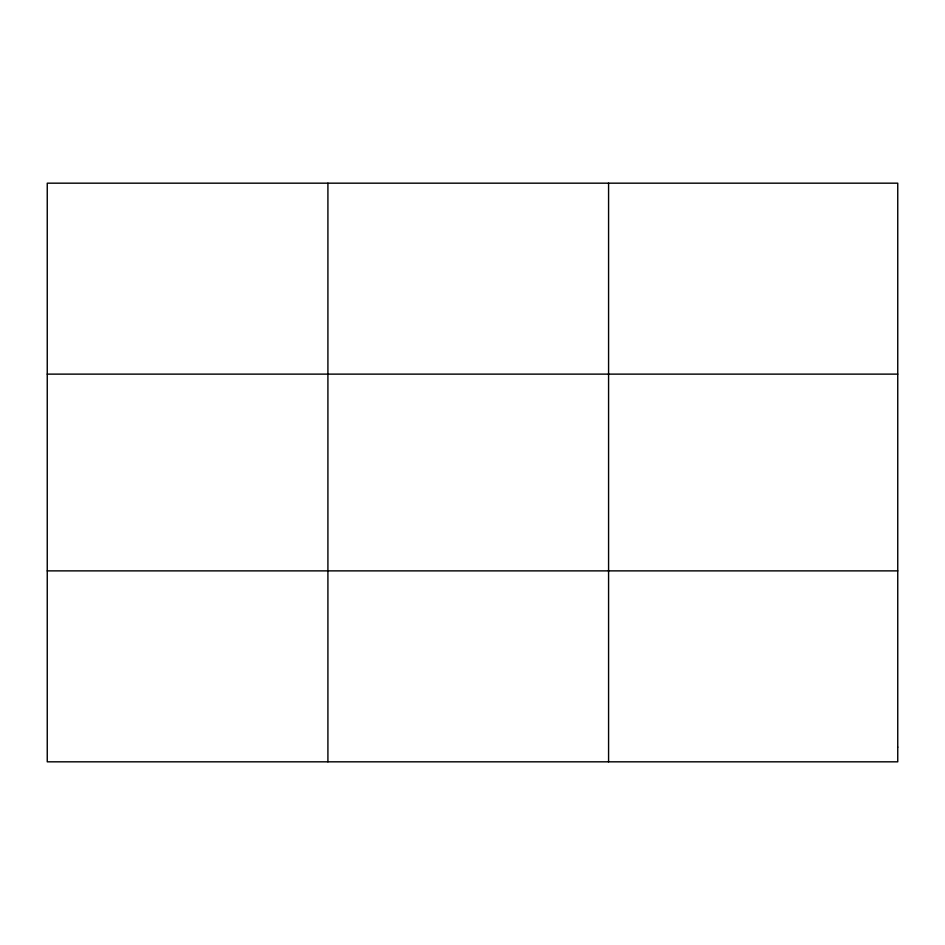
<?xml version="1.0" encoding="UTF-8"?>
<svg xmlns="http://www.w3.org/2000/svg" width="945" height="945" viewBox="0 0 945 945"><rect width="100%" height="100%" fill="white"/><g stroke="black" fill="none" stroke-linecap="round" stroke-linejoin="round"><path stroke-width="1.42" d="M327.915 761.824L327.915 183.176M608.58 761.824L608.58 183.176M47.25 374.125L897.75 374.125M47.25 570.874L897.75 570.874M897.75 747.129L897.75 761.824L47.25 761.824L47.25 183.176L897.75 183.176L897.75 747.129"/></g></svg>
